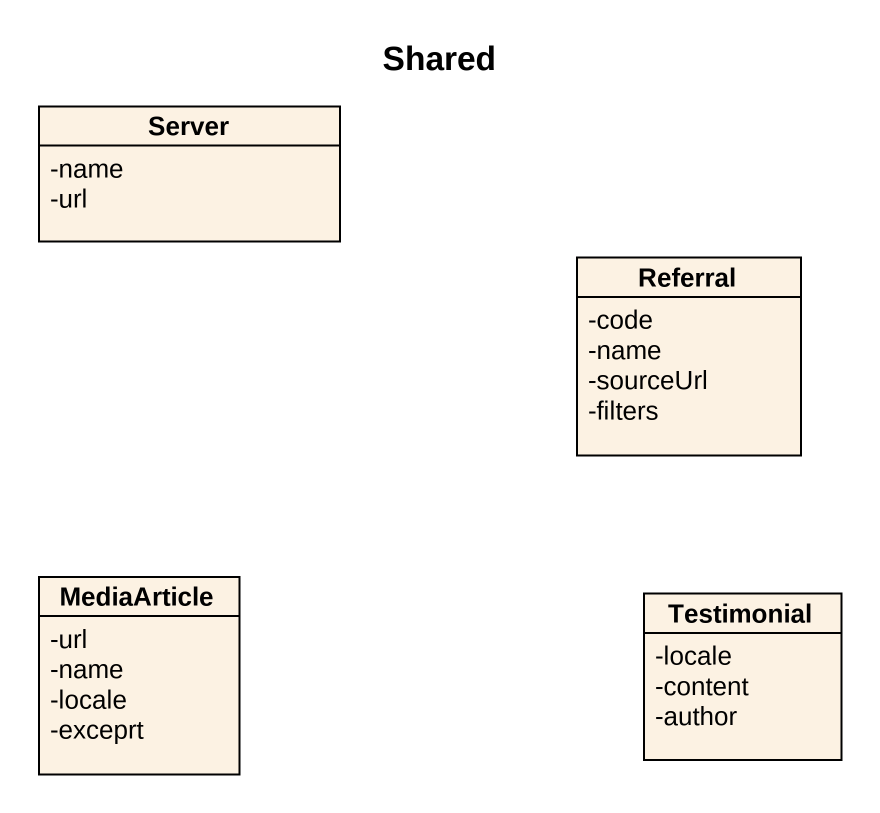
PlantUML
@startuml
title Shared
hide circle
hide empty members
skinparam classAttributeIconSize 0
class Server {
  -name
  -url
}
class Referral {
  -code
  -name
  -sourceUrl
  -filters
}
class MediaArticle {
  -url
  -name
  -locale
  -exceprt
}
class Testimonial {
  -locale
  -content
  -author
}
@enduml
